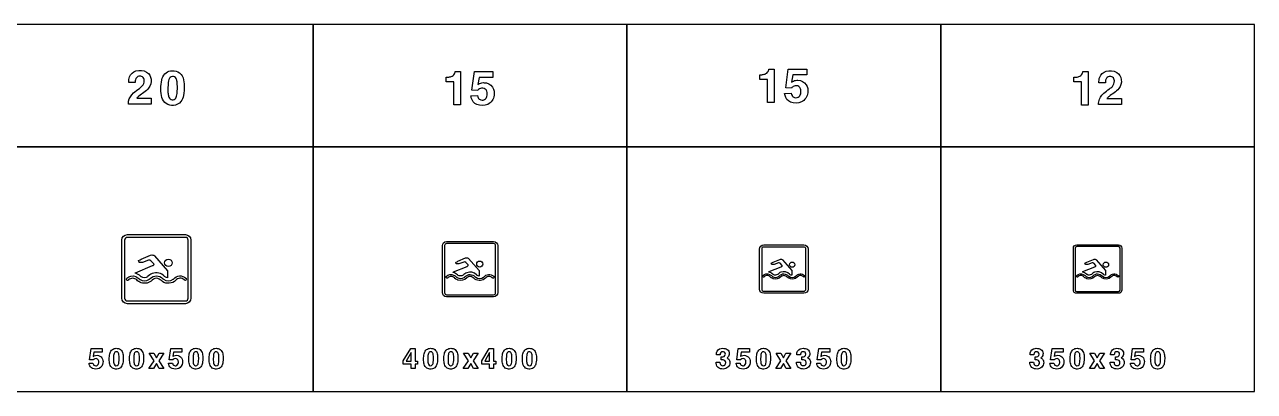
# Model space of a CAD drawing. Extents: x 0 to 18160, y 0 to 2655.
# Drawn here: x 9262 to 18160, y 0 to 2655 of the extents above; entities that cross this region are included whole.
import ezdxf

# ---------------------------------------------------------------- set-up
doc = ezdxf.new("R2010")
doc.units = 0
doc.header["$MEASUREMENT"] = 0

msp = doc.modelspace()

# ---------------------------------------------------------------- linework, layer by layer
for points in [[(9080, 1770), (11350, 1770), (11350, 2655), (9080, 2655)], [(11350, 1770), (13620, 1770), (13620, 2655), (11350, 2655)], [(13620, 1770), (15890, 1770), (15890, 2655), (13620, 2655)], [(15890, 1770), (18160, 1770), (18160, 2655), (15890, 2655)], [(9080, 0), (11350, 0), (11350, 1770), (9080, 1770)], [(11350, 0), (13620, 0), (13620, 1770), (11350, 1770)], [(13620, 0), (15890, 0), (15890, 1770), (13620, 1770)], [(15890, 0), (18160, 0), (18160, 1770), (15890, 1770)], [(10198.2, 221.797), (10163.1, 276.346), (10197.9, 276.346), (10216.2, 242.294), (10234.9, 276.346), (10269, 276.346), (10233.5, 222.318), (10270, 166.299), (10235.4, 166.299), (10215.6, 202.389), (10195.2, 166.299), (10161, 166.299)], [(12001, 222.096), (12055.2, 309.963), (12087.1, 309.963), (12087.1, 219.229), (12103.3, 219.229), (12103.3, 196.409), (12087.1, 196.409), (12087.1, 165.058), (12058.6, 165.058), (12058.6, 196.409), (12001, 196.409)], [(12058.6, 280.769), (12022.6, 219.229), (12058.6, 219.229)], [(12472.5, 221.797), (12437.4, 276.346), (12472.2, 276.347), (12490.5, 242.294), (12509.2, 276.347), (12543.3, 276.347), (12507.8, 222.318), (12544.3, 166.299), (12509.7, 166.299), (12489.9, 202.389), (12469.5, 166.299), (12435.3, 166.299)], [(12569, 222.114), (12623.3, 309.981), (12655.1, 309.981), (12655.1, 219.246), (12671.3, 219.246), (12671.3, 196.427), (12655.1, 196.427), (12655.1, 165.076), (12626.6, 165.076), (12626.6, 196.427), (12569, 196.427)], [(12626.6, 280.787), (12590.6, 219.246), (12626.6, 219.246)], [(14734.2, 221.783), (14699.1, 276.333), (14733.9, 276.333), (14752.1, 242.281), (14770.8, 276.333), (14805, 276.333), (14769.4, 222.304), (14806, 166.285), (14771.4, 166.285), (14751.6, 202.375), (14731.2, 166.285), (14697, 166.285)], [(17004.2, 221.783), (16969.1, 276.333), (17003.9, 276.333), (17022.1, 242.281), (17040.8, 276.333), (17075, 276.333), (17039.4, 222.304), (17076, 166.285), (17041.4, 166.285), (17021.6, 202.375), (17001.2, 166.285), (16967, 166.285)]]:
    msp.add_lwpolyline(points, close=True)
for points in [[(10012.9, 2078.85, -0.0640343), (10014.2, 2099.78, -0.161687), (10050, 2160.33, -0.0283718), (10091.8, 2192.71, 0.0545111), (10112.7, 2210.64, 0.192461), (10127.7, 2250.18, 0.234238), (10114.1, 2276.56, 0.196223), (10088.8, 2281.34, 0.252425), (10066.8, 2264.16, 0.0856617), (10062.7, 2247.14, 0.0202329), (10062, 2235.45), (10015.3, 2235.45, -0.0983795), (10021.4, 2276.76, -0.245047), (10067.6, 2319.89, -0.207102), (10144.5, 2311.55, -0.233443), (10177, 2259.22, -0.20961), (10158.8, 2195.04, -0.0785124), (10124.9, 2163.57, 0.0107372), (10089.1, 2137.78, 0.0665092), (10073.2, 2121.74), (10177.7, 2121.74), (10177.7, 2078.85)], [(10247.9, 2191.49, -0.0563084), (10253.9, 2254.33, -0.130301), (10276.1, 2298.12, -0.174843), (10317.9, 2319.53, -0.147552), (10371, 2312.9, -0.192146), (10407.8, 2269.73, -0.0833996), (10417.1, 2212.7, -0.0545507), (10412.1, 2141.92, -0.116773), (10393, 2097.85, -0.221099), (10338.1, 2070.16, -0.162564), (10286.7, 2082.68, -0.174743), (10255.4, 2128.1, -0.0640867), (10247.9, 2186.79)], [(12310.9, 2274.45), (12324.1, 2274.45, 0.0261527), (12330.1, 2275.12, 0.0824327), (12354.9, 2282.34, 0.211118), (12374.9, 2306.08, 0.0230957), (12377.6, 2315.99), (12415.7, 2315.99), (12415.7, 2074.01), (12367.1, 2074.01), (12367.1, 2241.03), (12310.9, 2241.03)], [(12491, 2139), (12538, 2140.78, 0.0452719), (12544.4, 2124.55, 0.0567733), (12549.1, 2117.67, 0.070207), (12553.5, 2114.2, 0.264984), (12589.6, 2112.3, 0.20748), (12607, 2135.41, 0.147389), (12605.8, 2173.44, 0.308532), (12576.4, 2194.85, 0.215743), (12546.7, 2184.62, 0.028781), (12541.3, 2178.38), (12498.7, 2180.39), (12516.5, 2315.07), (12650.5, 2315.07), (12650.5, 2273.2), (12550.1, 2273.2), (12541.1, 2221.19, -0.0211252), (12554.1, 2228.73, -0.121371), (12587.4, 2234.58, -0.244671), (12647.2, 2202.63, -0.173069), (12658.7, 2143.5, -0.256779), (12613.6, 2077.51, -0.199585), (12534, 2076.44, -0.245625), (12493.7, 2125.34, -0.0170062)], [(14580.9, 2291.94), (14594, 2291.94, 0.0261527), (14600.1, 2292.61, 0.0824327), (14624.9, 2299.84, 0.211118), (14644.9, 2323.58, 0.0230957), (14647.6, 2333.49), (14685.7, 2333.49), (14685.7, 2091.51), (14637.1, 2091.51), (14637.1, 2258.53), (14580.9, 2258.53)], [(14761, 2156.5), (14808, 2158.28, 0.0452719), (14814.4, 2142.04, 0.0567733), (14819.1, 2135.17, 0.070207), (14823.5, 2131.7, 0.264984), (14859.6, 2129.8, 0.20748), (14877, 2152.9, 0.147389), (14875.8, 2190.94, 0.308532), (14846.4, 2212.34, 0.215743), (14816.7, 2202.11, 0.028781), (14811.3, 2195.87), (14768.7, 2197.89), (14786.5, 2332.56), (14920.5, 2332.56), (14920.5, 2290.7), (14820.1, 2290.7), (14811.1, 2238.69, -0.0211252), (14824, 2246.23, -0.121371), (14857.4, 2252.08, -0.244671), (14917.2, 2220.12, -0.173069), (14928.7, 2161, -0.256779), (14883.6, 2095.01, -0.199585), (14804, 2093.94, -0.245625), (14763.7, 2142.83, -0.0170062)], [(16852.4, 2273.43), (16865.5, 2273.43, 0.0261527), (16871.5, 2274.1, 0.0824327), (16896.4, 2281.32, 0.211118), (16916.4, 2305.06, 0.0230957), (16919, 2314.97), (16957.1, 2314.97), (16957.1, 2072.99), (16908.5, 2072.99), (16908.5, 2240.01), (16852.4, 2240.01)], [(17032.5, 2075.98, -0.0640343), (17033.8, 2096.92, -0.161687), (17069.6, 2157.46, -0.0283718), (17111.4, 2189.85, 0.0545111), (17132.3, 2207.78, 0.192461), (17147.3, 2247.31, 0.234238), (17133.7, 2273.69, 0.196223), (17108.4, 2278.47, 0.252425), (17086.4, 2261.29, 0.0856617), (17082.3, 2244.27, 0.0202329), (17081.6, 2232.58), (17034.9, 2232.58, -0.0983795), (17041, 2273.89, -0.245047), (17087.1, 2317.02, -0.207102), (17164.1, 2308.69, -0.233443), (17196.6, 2256.36, -0.20961), (17178.4, 2192.18, -0.0785124), (17144.5, 2160.7, 0.0107372), (17108.7, 2134.91, 0.0665092), (17092.8, 2118.88), (17197.3, 2118.88), (17197.3, 2075.98)], [(10299.2, 2160.96, 0.0124589), (10299.8, 2154.64, 0.0668192), (10305.4, 2129.25, 0.615362), (10356.3, 2123.64, 0.0726881), (10361.7, 2136.67, 0.0588562), (10366.4, 2173.95, 0.0389037), (10364.8, 2240.94, 0.084671), (10358.2, 2264.28, 0.156013), (10346.8, 2276.44, 0.143208), (10331, 2279.4, 0.172584), (10315.3, 2273.2, 0.132565), (10305.3, 2257.64, 0.0498315), (10300.8, 2235.92, 0.0368731)], [(10005, 634.997, -0.414213), (9965, 674.997), (9965, 1095, -0.414213), (10005, 1135), (10425, 1135, -0.414213), (10465, 1095), (10465, 674.997, -0.414213), (10425, 634.997)], [(10005, 654.997), (10425, 654.997, 0.414213), (10445, 674.997), (10445, 1095, 0.414213), (10425, 1115), (10005, 1115, 0.414213), (9985, 1095), (9985, 674.997, 0.414213)], [(12315, 684.997, -0.414213), (12285, 714.997), (12285, 1055, -0.414213), (12315, 1085), (12655, 1085, -0.414213), (12685, 1055), (12685, 714.997, -0.414213), (12655, 684.997)], [(12315, 699.997), (12655, 699.997, 0.414213), (12670, 714.997), (12670, 1055, 0.414213), (12655, 1070), (12315, 1070, 0.414213), (12300, 1055), (12300, 714.997, 0.414213)], [(10281.4, 826.426, -0.0201422), (10278.7, 828.113, 0.0196302), (10274.5, 832.875, 0.295649), (10184.1, 852.9, 0.113821), (10152, 830.607, 0.00609915), (10151.2, 829.786, -0.275176), (10106.7, 828.445, -0.0215993), (10104.3, 830.454, -0.0182046), (10100.8, 833.839, 0.128304), (10063.1, 854.902, -0.0110525), (10060.6, 855.861), (10060.6, 856.601), (10060.6, 857.192), (10060.6, 857.931, 0.00632876), (10064, 859.252), (10187.2, 910.199, -0.0101789), (10192.1, 912.071, 0.177659), (10197.8, 916.746, 0.194969), (10198.3, 919.6, 0.0746893), (10196.3, 923.647), (10176.2, 946.145, 0.263529), (10158.6, 949.533), (10114.6, 933.742), (10090.8, 933.941, -0.0498931), (10090.4, 934.577, -0.00813357), (10090, 935.192), (10085.3, 946.801), (10097.3, 952.202), (10105.5, 956.075), (10172.3, 985.803, -0.148606), (10190.1, 987.139, -0.12901), (10202.1, 982.051), (10296.2, 871.758), (10296.2, 822.008, -0.126774)], [(14610, 709.997, -0.414213), (14580, 739.997), (14580, 1030, -0.414213), (14610, 1060), (14900, 1060, -0.414213), (14930, 1030), (14930, 739.997, -0.414213), (14900, 709.997)], [(14610, 724.997), (14900, 724.997, 0.414213), (14915, 739.997), (14915, 1030, 0.414213), (14900, 1045), (14610, 1045, 0.414213), (14595, 1030), (14595, 739.997, 0.414213)], [(16874, 709.997, -0.414213), (16850, 733.997), (16850, 1036, -0.414213), (16874, 1060), (17176, 1060, -0.414213), (17200, 1036), (17200, 733.997, -0.414213), (17176, 709.997)], [(16874, 721.997), (17176, 721.997, 0.414213), (17188, 733.997), (17188, 1036, 0.414213), (17176, 1048), (16874, 1048, 0.414213), (16862, 1036), (16862, 733.997, 0.414213)], [(10274.6, 930.901, -1), (10328.9, 930.901, -1)], [(12538.1, 838.14, -0.0201422), (12535.9, 839.49, 0.0196302), (12532.6, 843.3, 0.295649), (12460.3, 859.319, 0.113821), (12434.6, 841.485, 0.00609915), (12434, 840.828, -0.275176), (12398.4, 839.756, -0.0215993), (12396.4, 841.362, -0.0182046), (12393.6, 844.071, 0.128304), (12363.5, 860.921, -0.0110525), (12361.5, 861.689), (12361.5, 862.516), (12361.5, 863.344, 0.00632876), (12364.2, 864.401), (12462.8, 905.159, -0.0101789), (12466.7, 906.656, 0.177659), (12471.3, 910.396, 0.194969), (12471.7, 912.679, 0.0746893), (12470.1, 915.917), (12454, 933.915, 0.263529), (12439.9, 936.626), (12404.7, 923.993), (12385.6, 924.152, -0.0498931), (12385.3, 924.661, -0.00813357), (12385, 925.153), (12381.2, 934.44), (12390.8, 938.761), (12397.4, 941.86), (12450.9, 965.641, -0.148606), (12465.1, 966.711, -0.12901), (12474.7, 962.641), (12550, 874.406), (12550, 834.606, -0.126774)], [(12532.7, 921.72, -1), (12576.1, 921.72, -1)], [(14801.6, 843.873, -0.0201422), (14799.7, 845.057, 0.0196302), (14796.8, 848.401, 0.295649), (14733.3, 862.461, 0.113821), (14710.7, 846.808, 0.00609915), (14710.2, 846.232, -0.275176), (14679, 845.291, -0.0215993), (14677.2, 846.701, -0.0182046), (14674.8, 849.078, 0.128304), (14648.4, 863.867, -0.0110525), (14646.6, 864.54), (14646.6, 865.267), (14646.6, 865.993, 0.00632876), (14649, 866.921), (14735.5, 902.692, -0.0101789), (14738.9, 904.007, 0.177659), (14743, 907.289, 0.194969), (14743.3, 909.293, 0.0746893), (14741.9, 912.134), (14727.8, 927.93, 0.263529), (14715.4, 930.309), (14684.5, 919.222), (14667.8, 919.362, -0.0498931), (14667.4, 920.024), (14663.9, 928.391), (14672.3, 932.183), (14678.1, 934.903), (14725.1, 955.775, -0.148606), (14737.5, 956.714, -0.12901), (14745.9, 953.141), (14812, 875.702), (14812, 840.771, -0.126774)], [(14796.8, 917.227, -1), (14835, 917.227, -1)], [(17071.6, 843.873, -0.0201422), (17069.7, 845.057, 0.0196302), (17066.8, 848.401, 0.295649), (17003.3, 862.46, 0.113821), (16980.8, 846.808, 0.00609915), (16980.2, 846.232, -0.275176), (16949, 845.291, -0.0215993), (16947.2, 846.701, -0.0182046), (16944.8, 849.078, 0.128304), (16918.4, 863.867, -0.0110525), (16916.6, 864.54), (16916.6, 865.267), (16916.6, 865.993, 0.00632876), (16919, 866.92), (17005.5, 902.692, -0.0101789), (17008.9, 904.006, 0.177659), (17013, 907.289, 0.194969), (17013.3, 909.293, 0.0746893), (17011.9, 912.134), (16997.8, 927.93, 0.263529), (16985.4, 930.309), (16954.5, 919.222), (16937.8, 919.362, -0.0498931), (16937.4, 920.024), (16933.9, 928.391), (16942.3, 932.183), (16948.1, 934.903), (16995.1, 955.775, -0.148606), (17007.5, 956.713, -0.12901), (17015.9, 953.141), (17082, 875.702), (17082, 840.771, -0.126774)], [(17066.8, 917.227, -1), (17105, 917.227, -1)], [(10093.6, 812.357, 0.00843213), (10097.8, 809.428, 0.300329), (10161.4, 809.674, 0.0367292), (10166.3, 813.553, -0.00980431), (10169.7, 816.987, -0.434988), (10261.2, 815.733, 0.0304796), (10265.9, 811.653, 0.341426), (10337.1, 812.503, 0.0104304), (10338.5, 813.559, -0.424569), (10428.7, 820.253, -0.0443126), (10431.2, 817.091, -0.722716), (10419.9, 804.228, -0.0605671), (10417.4, 805.924), (10415.5, 807.724, 0.441585), (10355.9, 804.767, -0.354925), (10258.3, 794.899, 0.109681), (10226.4, 816.887, 0.276268), (10185.1, 806.183, -0.291037), (10104.1, 786.557, -0.0473392), (10087.1, 794.764, 0.0201755), (10085.1, 795.926, -0.114443), (10072.8, 806.545, 0.416989), (10013.7, 806.863, -0.0222609), (10010.8, 804.713, -0.164677), (10006, 803.218, -0.641064), (10000.2, 818.821, -0.30157), (10065.8, 831.363, -0.0857497)], [(12387.9, 826.885, 0.00843213), (12391.2, 824.542, 0.300329), (12442.2, 824.739, 0.0367292), (12446, 827.842, -0.00980431), (12448.8, 830.589, -0.434988), (12521.9, 829.586, 0.0304796), (12525.7, 826.322, 0.341426), (12582.7, 827.002, 0.0104304), (12583.8, 827.847, -0.424569), (12656, 833.202, -0.0443126), (12658, 830.672, -0.722716), (12649, 820.382, -0.0605671), (12647, 821.739), (12645.4, 823.179, 0.441585), (12597.7, 820.813, -0.354925), (12519.6, 812.919, 0.109681), (12494.1, 830.509, 0.276268), (12461.1, 821.946, -0.291037), (12396.3, 806.245, -0.0473392), (12382.7, 812.811, 0.0201755), (12381.1, 813.74, -0.114443), (12371.2, 822.235, 0.416989), (12324, 822.49, -0.0222609), (12321.7, 820.77, -0.164677), (12317.8, 819.574, -0.641064), (12313.1, 832.056, -0.30157), (12365.7, 842.09, -0.0857497)], [(14669.8, 833.995, 0.00843213), (14672.7, 831.938, 0.300329), (14717.4, 832.111, 0.0367292), (14720.8, 834.835, -0.00980431), (14723.2, 837.246, -0.434988), (14787.4, 836.365, 0.0304796), (14790.7, 833.501, 0.341426), (14840.7, 834.097, 0.0104304), (14841.7, 834.839, -0.424569), (14905, 839.539, -0.0443126), (14906.8, 837.319, -0.722716), (14898.9, 828.287, -0.0605671), (14897.1, 829.478), (14895.8, 830.742, 0.441585), (14853.9, 828.666, -0.354925), (14785.4, 821.737, 0.109681), (14763, 837.175, 0.276268), (14734, 829.66, -0.291037), (14677.1, 815.88, -0.0473392), (14665.2, 821.642, 0.0201755), (14663.8, 822.458, -0.114443), (14655.1, 829.914, 0.416989), (14613.7, 830.137, -0.0222609), (14611.7, 828.628, -0.164677), (14608.3, 827.578, -0.641064), (14604.2, 838.533, -0.30157), (14650.3, 847.34, -0.0857497)], [(16939.8, 833.995, 0.00843213), (16942.7, 831.938, 0.300329), (16987.4, 832.111, 0.0367292), (16990.8, 834.835, -0.00980431), (16993.2, 837.246, -0.434988), (17057.4, 836.365, 0.0304796), (17060.7, 833.501, 0.341426), (17110.7, 834.097, 0.0104304), (17111.7, 834.838, -0.424569), (17175, 839.539, -0.0443126), (17176.8, 837.318, -0.722716), (17168.9, 828.287, -0.0605671), (17167.1, 829.478), (17165.8, 830.742, 0.441585), (17123.9, 828.666, -0.354925), (17055.4, 821.737, 0.109681), (17033, 837.175, 0.276268), (17004, 829.66, -0.291037), (16947.1, 815.879, -0.0473392), (16935.2, 821.642, 0.0201755), (16933.8, 822.458, -0.114443), (16925.1, 829.914, 0.416989), (16883.7, 830.137, -0.0222609), (16881.7, 828.627, -0.164677), (16878.3, 827.578, -0.641064), (16874.2, 838.533, -0.30157), (16920.3, 847.339, -0.0857497)], [(9727.75, 203.882), (9755.92, 204.948, 0.0452719), (9759.76, 195.209, 0.0567733), (9762.6, 191.086, 0.070207), (9765.26, 189, 0.264984), (9786.87, 187.863, 0.20748), (9797.32, 201.725, 0.147389), (9796.63, 224.545, 0.308532), (9779, 237.389, 0.215743), (9761.13, 231.251, 0.028781), (9757.91, 227.507), (9732.34, 228.716), (9743.03, 309.521), (9823.46, 309.521), (9823.46, 284.403), (9763.19, 284.403), (9757.82, 253.195, -0.0211252), (9765.56, 257.721, -0.121371), (9785.56, 261.228, -0.244671), (9821.44, 242.057, -0.173069), (9828.38, 206.583, -0.256779), (9801.28, 166.986, -0.199585), (9753.55, 166.346, -0.245625), (9729.38, 195.683, -0.0170062)], [(9874.18, 234.284, -0.0563084), (9877.8, 271.986, -0.130301), (9891.12, 298.265, -0.174843), (9916.22, 311.109, -0.147552), (9948.09, 307.128, -0.192146), (9970.17, 281.227, -0.0833996), (9975.72, 247.009, -0.0545507), (9972.71, 204.545, -0.116773), (9961.26, 178.099, -0.221099), (9928.35, 161.488, -0.162564), (9897.47, 169, -0.174743), (9878.7, 196.251, -0.0640867), (9874.22, 231.464)], [(9905.01, 215.967, 0.0124589), (9905.31, 212.175, 0.0668192), (9908.68, 196.938, 0.615362), (9939.22, 193.573, 0.0726881), (9942.49, 201.393, 0.0588562), (9945.31, 223.763, 0.0389037), (9944.34, 263.953, 0.084671), (9940.39, 277.957, 0.156013), (9933.51, 285.256, 0.143208), (9924.08, 287.033, 0.172584), (9914.63, 283.313, 0.132565), (9908.66, 273.976, 0.0498315), (9905.93, 260.943, 0.0368731)], [(10020.9, 234.284, -0.0563084), (10024.5, 271.986, -0.130301), (10037.9, 298.265, -0.174843), (10063, 311.109, -0.147552), (10094.8, 307.128, -0.192146), (10116.9, 281.227, -0.0833996), (10122.5, 247.009, -0.0545507), (10119.5, 204.545, -0.116773), (10108, 178.1, -0.221099), (10075.1, 161.488, -0.162564), (10044.2, 169, -0.174743), (10025.4, 196.251, -0.0640867), (10021, 231.464)], [(10051.8, 215.967, 0.0124589), (10052.1, 212.175, 0.0668192), (10055.4, 196.938, 0.615362), (10086, 193.573, 0.0726881), (10089.2, 201.393, 0.0588562), (10092.1, 223.763, 0.0389037), (10091.1, 263.953, 0.084671), (10087.1, 277.957, 0.156013), (10080.3, 285.256, 0.143208), (10070.8, 287.033, 0.172584), (10061.4, 283.313, 0.132565), (10055.4, 273.976, 0.0498315), (10052.7, 260.943, 0.0368731)], [(10303.3, 203.891), (10331.5, 204.957, 0.0452719), (10335.3, 195.218, 0.0567733), (10338.2, 191.095, 0.070207), (10340.8, 189.009, 0.264984), (10362.4, 187.872, 0.20748), (10372.9, 201.734, 0.147389), (10372.2, 224.554, 0.308532), (10354.6, 237.398, 0.215743), (10336.7, 231.26, 0.028781), (10333.5, 227.516), (10307.9, 228.725), (10318.6, 309.531), (10399, 309.531), (10399, 284.412), (10338.8, 284.412), (10333.4, 253.204, -0.0211252), (10341.1, 257.73, -0.121371), (10361.1, 261.237, -0.244671), (10397, 242.066, -0.173069), (10404, 206.592, -0.256779), (10376.8, 166.995, -0.199585), (10329.1, 166.355, -0.245625), (10304.9, 195.692, -0.0170062)], [(10449.7, 234.285, -0.0563084), (10453.4, 271.986, -0.130301), (10466.7, 298.266, -0.174843), (10491.8, 311.109, -0.147552), (10523.7, 307.128, -0.192146), (10545.7, 281.228, -0.0833996), (10551.3, 247.01, -0.0545507), (10548.3, 204.545, -0.116773), (10536.8, 178.1, -0.221099), (10503.9, 161.488, -0.162564), (10473, 169, -0.174743), (10454.3, 196.251, -0.0640867), (10449.8, 231.465)], [(10480.6, 215.967, 0.0124589), (10480.9, 212.175, 0.0668192), (10484.2, 196.939, 0.615362), (10514.8, 193.574, 0.0726881), (10518.1, 201.394, 0.0588562), (10520.9, 223.763, 0.0389037), (10519.9, 263.953, 0.084671), (10516, 277.957, 0.156013), (10509.1, 285.256, 0.143208), (10499.7, 287.033, 0.172584), (10490.2, 283.313, 0.132565), (10484.2, 273.976, 0.0498315), (10481.5, 260.943, 0.0368731)], [(10596.5, 234.275, -0.0563084), (10600.1, 271.977, -0.130301), (10613.4, 298.256, -0.174843), (10638.5, 311.1, -0.147552), (10670.4, 307.119, -0.192146), (10692.5, 281.218, -0.0833996), (10698, 247, -0.0545507), (10695, 204.536, -0.116773), (10683.6, 178.09, -0.221099), (10650.7, 161.479, -0.162564), (10619.8, 168.991, -0.174743), (10601, 196.242, -0.0640867), (10596.5, 231.455)], [(10627.3, 215.958, 0.0124589), (10627.6, 212.166, 0.0668192), (10631, 196.929, 0.615362), (10661.5, 193.564, 0.0726881), (10664.8, 201.384, 0.0588562), (10667.6, 223.754, 0.0389037), (10666.7, 263.943, 0.084671), (10662.7, 277.948, 0.156013), (10655.8, 285.247, 0.143208), (10646.4, 287.024, 0.172584), (10636.9, 283.304, 0.132565), (10631, 273.967, 0.0498315), (10628.2, 260.934, 0.0368731)], [(12148.5, 234.285, -0.0563084), (12152.1, 271.986, -0.130301), (12165.4, 298.266, -0.174843), (12190.5, 311.109, -0.147552), (12222.4, 307.128, -0.192146), (12244.5, 281.228, -0.0833996), (12250, 247.01, -0.0545507), (12247, 204.546, -0.116773), (12235.6, 178.1, -0.221099), (12202.6, 161.489, -0.162564), (12171.8, 169.001, -0.174743), (12153, 196.252, -0.0640867), (12148.5, 231.465)], [(12179.3, 215.967, 0.0124589), (12179.6, 212.176, 0.0668192), (12183, 196.939, 0.615362), (12213.5, 193.574, 0.0726881), (12216.8, 201.394, 0.0588562), (12219.6, 223.764, 0.0389037), (12218.6, 263.953, 0.084671), (12214.7, 277.958, 0.156013), (12207.8, 285.256, 0.143208), (12198.4, 287.034, 0.172584), (12188.9, 283.313, 0.132565), (12183, 273.977, 0.0498315), (12180.2, 260.944, 0.0368731)], [(12295.2, 234.285, -0.0563084), (12298.9, 271.986, -0.130301), (12312.2, 298.266, -0.174843), (12337.3, 311.109, -0.147552), (12369.1, 307.128, -0.192146), (12391.2, 281.228, -0.0833996), (12396.8, 247.01, -0.0545507), (12393.8, 204.546, -0.116773), (12382.3, 178.1, -0.221099), (12349.4, 161.489, -0.162564), (12318.5, 169.001, -0.174743), (12299.8, 196.252, -0.0640867), (12295.3, 231.465)], [(12326.1, 215.967, 0.0124589), (12326.4, 212.176, 0.0668192), (12329.7, 196.939, 0.615362), (12360.3, 193.574, 0.0726881), (12363.5, 201.394, 0.0588562), (12366.4, 223.764, 0.0389037), (12365.4, 263.953, 0.084671), (12361.4, 277.958, 0.156013), (12354.6, 285.256, 0.143208), (12345.1, 287.034, 0.172584), (12335.7, 283.313, 0.132565), (12329.7, 273.977, 0.0498315), (12327, 260.944, 0.0368731)], [(12716.5, 234.285, -0.0563084), (12720.1, 271.986, -0.130301), (12733.4, 298.266, -0.174843), (12758.5, 311.109, -0.147552), (12790.4, 307.128, -0.192146), (12812.5, 281.228, -0.0833996), (12818, 247.01, -0.0545507), (12815, 204.545, -0.116773), (12803.6, 178.1, -0.221099), (12770.7, 161.489, -0.162564), (12739.8, 169, -0.174743), (12721, 196.252, -0.0640867), (12716.5, 231.465)], [(12747.3, 215.967, 0.0124589), (12747.6, 212.176, 0.0668192), (12751, 196.939, 0.615362), (12781.5, 193.574, 0.0726881), (12784.8, 201.394, 0.0588562), (12787.6, 223.763, 0.0389037), (12786.7, 263.953, 0.084671), (12782.7, 277.958, 0.156013), (12775.8, 285.256, 0.143208), (12766.4, 287.033, 0.172584), (12757, 283.313, 0.132565), (12751, 273.977, 0.0498315), (12748.3, 260.943, 0.0368731)], [(12863.2, 234.275, -0.0563084), (12866.9, 271.977, -0.130301), (12880.2, 298.256, -0.174843), (12905.3, 311.1, -0.147552), (12937.2, 307.119, -0.192146), (12959.2, 281.219, -0.0833996), (12964.8, 247.001, -0.0545507), (12961.8, 204.536, -0.116773), (12950.3, 178.091, -0.221099), (12917.4, 161.479, -0.162564), (12886.5, 168.991, -0.174743), (12867.8, 196.242, -0.0640867), (12863.3, 231.456)], [(12894.1, 215.958, 0.0124589), (12894.4, 212.166, 0.0668192), (12897.7, 196.93, 0.615362), (12928.3, 193.565, 0.0726881), (12931.6, 201.385, 0.0588562), (12934.4, 223.754, 0.0389037), (12933.4, 263.944, 0.084671), (12929.5, 277.948, 0.156013), (12922.6, 285.247, 0.143208), (12913.2, 287.024, 0.172584), (12903.7, 283.304, 0.132565), (12897.7, 273.967, 0.0498315), (12895, 260.934, 0.0368731)], [(14264.9, 210.618), (14292.7, 210.618, 0.0411845), (14294, 201.495, 0.335066), (14312.3, 186.329, 0.276505), (14331.4, 195.05, 0.158203), (14334.8, 207.49, 0.0878221), (14333, 217.04, 0.217575), (14321.9, 227.158, 0.0882727), (14309.1, 229.031), (14302.7, 229.031), (14302.7, 250.192, 0.0282129), (14314.4, 250.547, 0.50028), (14330.6, 277.846, 0.235001), (14319.5, 286.874, 0.165496), (14304.1, 285.5, 0.220849), (14295.5, 275.571, 0.055705), (14293.8, 264.647), (14266.9, 264.647, -0.0488003), (14268, 278.201, -0.30773), (14302.6, 310.903, -0.146685), (14338.2, 307.348, -0.469869), (14354.2, 251.685, -0.0891152), (14346.9, 244.623), (14344.4, 242.822, -0.0245333), (14351.1, 238.983, -0.202429), (14364.5, 216.969, -0.422325), (14326.8, 163.296, -0.154301), (14288.4, 167.609, -0.287878), (14265, 204.03, -0.0143877)], [(14410.5, 203.85), (14438.6, 204.916, 0.0452719), (14442.5, 195.177, 0.0567733), (14445.3, 191.054, 0.070207), (14448, 188.968, 0.264984), (14469.6, 187.831, 0.20748), (14480, 201.694, 0.147389), (14479.3, 224.513, 0.308532), (14461.7, 237.357, 0.215743), (14443.9, 231.22, 0.028781), (14440.6, 227.476), (14415.1, 228.684), (14425.7, 309.49), (14506.2, 309.49), (14506.2, 284.371), (14445.9, 284.371), (14440.5, 253.163, -0.0211252), (14448.3, 257.689, -0.121371), (14468.3, 261.196, -0.244671), (14504.2, 242.025, -0.173069), (14511.1, 206.551, -0.256779), (14484, 166.954, -0.199585), (14436.3, 166.314, -0.245625), (14412.1, 195.651, -0.0170062)], [(14556.9, 234.262, -0.0563084), (14560.5, 271.963, -0.130301), (14573.8, 298.243, -0.174843), (14598.9, 311.086, -0.147552), (14630.8, 307.106, -0.192146), (14652.9, 281.205, -0.0833996), (14658.4, 246.987, -0.0545507), (14655.4, 204.523, -0.116773), (14644, 178.077, -0.221099), (14611.1, 161.466, -0.162564), (14580.2, 168.978, -0.174743), (14561.4, 196.229, -0.0640867), (14556.9, 231.442)], [(14587.7, 215.944, 0.0124589), (14588, 212.153, 0.0668192), (14591.4, 196.916, 0.615362), (14621.9, 193.551, 0.0726881), (14625.2, 201.371, 0.0588562), (14628, 223.741, 0.0389037), (14627.1, 263.93, 0.084671), (14623.1, 277.935, 0.156013), (14616.2, 285.233, 0.143208), (14606.8, 287.011, 0.172584), (14597.3, 283.29, 0.132565), (14591.4, 273.954, 0.0498315), (14588.6, 260.921, 0.0368731)], [(14847.3, 210.655), (14875.2, 210.655, 0.0411845), (14876.4, 201.531, 0.335066), (14894.7, 186.366, 0.276505), (14913.9, 195.086, 0.158203), (14917.2, 207.527, 0.0878221), (14915.4, 217.076, 0.217575), (14904.3, 227.195, 0.0882727), (14891.6, 229.067), (14885.1, 229.067), (14885.1, 250.228, 0.0282129), (14896.8, 250.584, 0.50028), (14913, 277.882, 0.235001), (14901.9, 286.911, 0.165496), (14886.5, 285.536, 0.220849), (14878, 275.607, 0.055705), (14876.2, 264.683), (14849.4, 264.683, -0.0488003), (14850.4, 278.238, -0.30773), (14885, 310.939, -0.146685), (14920.7, 307.384, -0.469869), (14936.6, 251.721, -0.0891152), (14929.4, 244.659), (14926.8, 242.858, -0.0245333), (14933.5, 239.019, -0.202429), (14946.9, 217.005, -0.422325), (14909.3, 163.332, -0.154301), (14870.8, 167.645, -0.287878), (14847.4, 204.067, -0.0143877)], [(14992.9, 203.886), (15021.1, 204.953, 0.0452719), (15024.9, 195.213, 0.0567733), (15027.8, 191.09, 0.070207), (15030.4, 189.005, 0.264984), (15052, 187.868, 0.20748), (15062.5, 201.73, 0.147389), (15061.8, 224.55, 0.308532), (15044.2, 237.394, 0.215743), (15026.3, 231.256, 0.028781), (15023.1, 227.512), (14997.5, 228.721), (15008.2, 309.526), (15088.6, 309.526), (15088.6, 284.408), (15028.3, 284.408), (15023, 253.199, -0.0211252), (15030.7, 257.725, -0.121371), (15050.7, 261.232, -0.244671), (15086.6, 242.062, -0.173069), (15093.5, 206.588, -0.256779), (15066.4, 166.991, -0.199585), (15018.7, 166.351, -0.245625), (14994.5, 195.687, -0.0170062)], [(15139.3, 234.299, -0.0563084), (15143, 272, -0.130301), (15156.3, 298.28, -0.174843), (15181.4, 311.123, -0.147552), (15213.2, 307.142, -0.192146), (15235.3, 281.242, -0.0833996), (15240.9, 247.024, -0.0545507), (15237.9, 204.559, -0.116773), (15226.4, 178.114, -0.221099), (15193.5, 161.502, -0.162564), (15162.6, 169.014, -0.174743), (15143.9, 196.265, -0.0640867), (15139.4, 231.479)], [(15170.2, 215.981, 0.0124589), (15170.5, 212.19, 0.0668192), (15173.8, 196.953, 0.615362), (15204.4, 193.588, 0.0726881), (15207.6, 201.408, 0.0588562), (15210.5, 223.777, 0.0389037), (15209.5, 263.967, 0.084671), (15205.5, 277.972, 0.156013), (15198.7, 285.27, 0.143208), (15189.2, 287.047, 0.172584), (15179.8, 283.327, 0.132565), (15173.8, 273.991, 0.0498315), (15171.1, 260.957, 0.0368731)], [(16534.9, 210.618), (16562.7, 210.618, 0.0411845), (16564, 201.495, 0.335066), (16582.3, 186.329, 0.276505), (16601.4, 195.05, 0.158203), (16604.8, 207.49, 0.0878221), (16603, 217.04, 0.217575), (16591.9, 227.158, 0.0882727), (16579.1, 229.031), (16572.7, 229.031), (16572.7, 250.192, 0.0282129), (16584.4, 250.547, 0.50028), (16600.6, 277.846, 0.235001), (16589.5, 286.874, 0.165496), (16574.1, 285.5, 0.220849), (16565.5, 275.571, 0.055705), (16563.8, 264.647), (16536.9, 264.647, -0.0488003), (16538, 278.201, -0.30773), (16572.6, 310.903, -0.146685), (16608.2, 307.348, -0.469869), (16624.2, 251.685, -0.0891152), (16616.9, 244.623), (16614.4, 242.822, -0.0245333), (16621.1, 238.983, -0.202429), (16634.5, 216.969, -0.422325), (16596.8, 163.296, -0.154301), (16558.4, 167.609, -0.287878), (16535, 204.03, -0.0143877)], [(16680.5, 203.85), (16708.6, 204.916, 0.0452719), (16712.5, 195.177, 0.0567733), (16715.3, 191.054, 0.070207), (16718, 188.968, 0.264984), (16739.6, 187.831, 0.20748), (16750, 201.694, 0.147389), (16749.4, 224.513, 0.308532), (16731.7, 237.357, 0.215743), (16713.9, 231.22, 0.028781), (16710.6, 227.476), (16685.1, 228.684), (16695.7, 309.49), (16776.2, 309.49), (16776.2, 284.371), (16715.9, 284.371), (16710.5, 253.163, -0.0211252), (16718.3, 257.689, -0.121371), (16738.3, 261.196, -0.244671), (16774.2, 242.025, -0.173069), (16781.1, 206.551, -0.256779), (16754, 166.954, -0.199585), (16706.3, 166.314, -0.245625), (16682.1, 195.651, -0.0170062)], [(16826.9, 234.262, -0.0563084), (16830.5, 271.963, -0.130301), (16843.8, 298.243, -0.174843), (16868.9, 311.086, -0.147552), (16900.8, 307.106, -0.192146), (16922.9, 281.205, -0.0833996), (16928.4, 246.987, -0.0545507), (16925.4, 204.523, -0.116773), (16914, 178.077, -0.221099), (16881.1, 161.466, -0.162564), (16850.2, 168.978, -0.174743), (16831.4, 196.229, -0.0640867), (16826.9, 231.442)], [(16857.7, 215.944, 0.0124589), (16858, 212.153, 0.0668192), (16861.4, 196.916, 0.615362), (16891.9, 193.551, 0.0726881), (16895.2, 201.371, 0.0588562), (16898, 223.741, 0.0389037), (16897.1, 263.93, 0.084671), (16893.1, 277.935, 0.156013), (16886.2, 285.233, 0.143208), (16876.8, 287.011, 0.172584), (16867.3, 283.29, 0.132565), (16861.4, 273.954, 0.0498315), (16858.6, 260.921, 0.0368731)], [(17117.3, 210.655), (17145.2, 210.655, 0.0411845), (17146.4, 201.531, 0.335066), (17164.7, 186.366, 0.276505), (17183.9, 195.086, 0.158203), (17187.2, 207.527, 0.0878221), (17185.4, 217.076, 0.217575), (17174.3, 227.195, 0.0882727), (17161.6, 229.067), (17155.1, 229.067), (17155.1, 250.228, 0.0282129), (17166.8, 250.584, 0.50028), (17183, 277.882, 0.235001), (17171.9, 286.911, 0.165496), (17156.5, 285.536, 0.220849), (17148, 275.607, 0.055705), (17146.2, 264.683), (17119.4, 264.683, -0.0488003), (17120.4, 278.238, -0.30773), (17155, 310.939, -0.146685), (17190.7, 307.384, -0.469869), (17206.6, 251.721, -0.0891152), (17199.4, 244.659), (17196.8, 242.858, -0.0245333), (17203.5, 239.019, -0.202429), (17216.9, 217.005, -0.422325), (17179.3, 163.332, -0.154301), (17140.8, 167.645, -0.287878), (17117.4, 204.067, -0.0143877)], [(17262.9, 203.886), (17291.1, 204.953, 0.0452719), (17294.9, 195.213, 0.0567733), (17297.8, 191.09, 0.070207), (17300.4, 189.005, 0.264984), (17322, 187.868, 0.20748), (17332.5, 201.73, 0.147389), (17331.8, 224.55, 0.308532), (17314.2, 237.394, 0.215743), (17296.3, 231.256, 0.028781), (17293.1, 227.512), (17267.5, 228.721), (17278.2, 309.526), (17358.6, 309.526), (17358.6, 284.408), (17298.3, 284.408), (17293, 253.199, -0.0211252), (17300.7, 257.725, -0.121371), (17320.7, 261.232, -0.244671), (17356.6, 242.062, -0.173069), (17363.5, 206.588, -0.256779), (17336.4, 166.991, -0.199585), (17288.7, 166.351, -0.245625), (17264.5, 195.687, -0.0170062)], [(17409.3, 234.299, -0.0563084), (17413, 272, -0.130301), (17426.3, 298.28, -0.174843), (17451.4, 311.123, -0.147552), (17483.2, 307.142, -0.192146), (17505.3, 281.242, -0.0833996), (17510.9, 247.024, -0.0545507), (17507.9, 204.559, -0.116773), (17496.4, 178.114, -0.221099), (17463.5, 161.502, -0.162564), (17432.6, 169.014, -0.174743), (17413.9, 196.265, -0.0640867), (17409.4, 231.479)], [(17440.2, 215.981, 0.0124589), (17440.5, 212.19, 0.0668192), (17443.8, 196.953, 0.615362), (17474.4, 193.588, 0.0726881), (17477.6, 201.408, 0.0588562), (17480.5, 223.777, 0.0389037), (17479.5, 263.967, 0.084671), (17475.5, 277.972, 0.156013), (17468.7, 285.27, 0.143208), (17459.2, 287.047, 0.172584), (17449.8, 283.327, 0.132565), (17443.8, 273.991, 0.0498315), (17441.1, 260.957, 0.0368731)]]:
    msp.add_lwpolyline(points, format="xyb", close=True)

doc.saveas('drawing.dxf')
